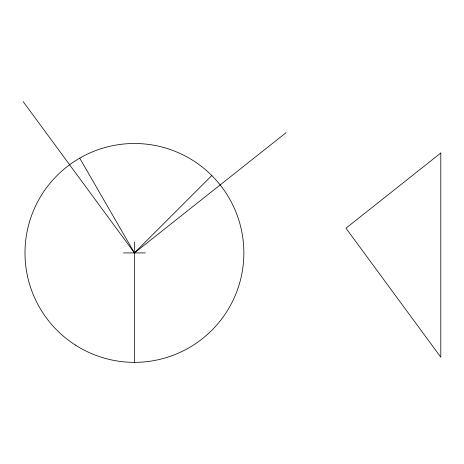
<?xml version="1.0" encoding="UTF-8"?>
<svg xmlns="http://www.w3.org/2000/svg" width="464" height="464" viewBox="0 0 464 464"><rect width="100%" height="100%" fill="white"/><g stroke="black" fill="none" stroke-linecap="round" stroke-linejoin="round"><path stroke-width="0.7" d="M211.804 175.543L134.427 252.926L23.2 101.645M286.114 132.64L134.427 252.926L79.709 158.154M123.482 252.926L145.365 252.926M134.427 241.982L134.427 362.355M440.8 152.998L345.958 228.201L440.8 357.199L440.8 152.998M75.261 344.984A109.429 109.429 0 0 0 243.733 258.129A109.429 109.429 0 0 0 84.28 155.66A109.429 109.429 0 0 0 75.261 344.984"/></g></svg>
